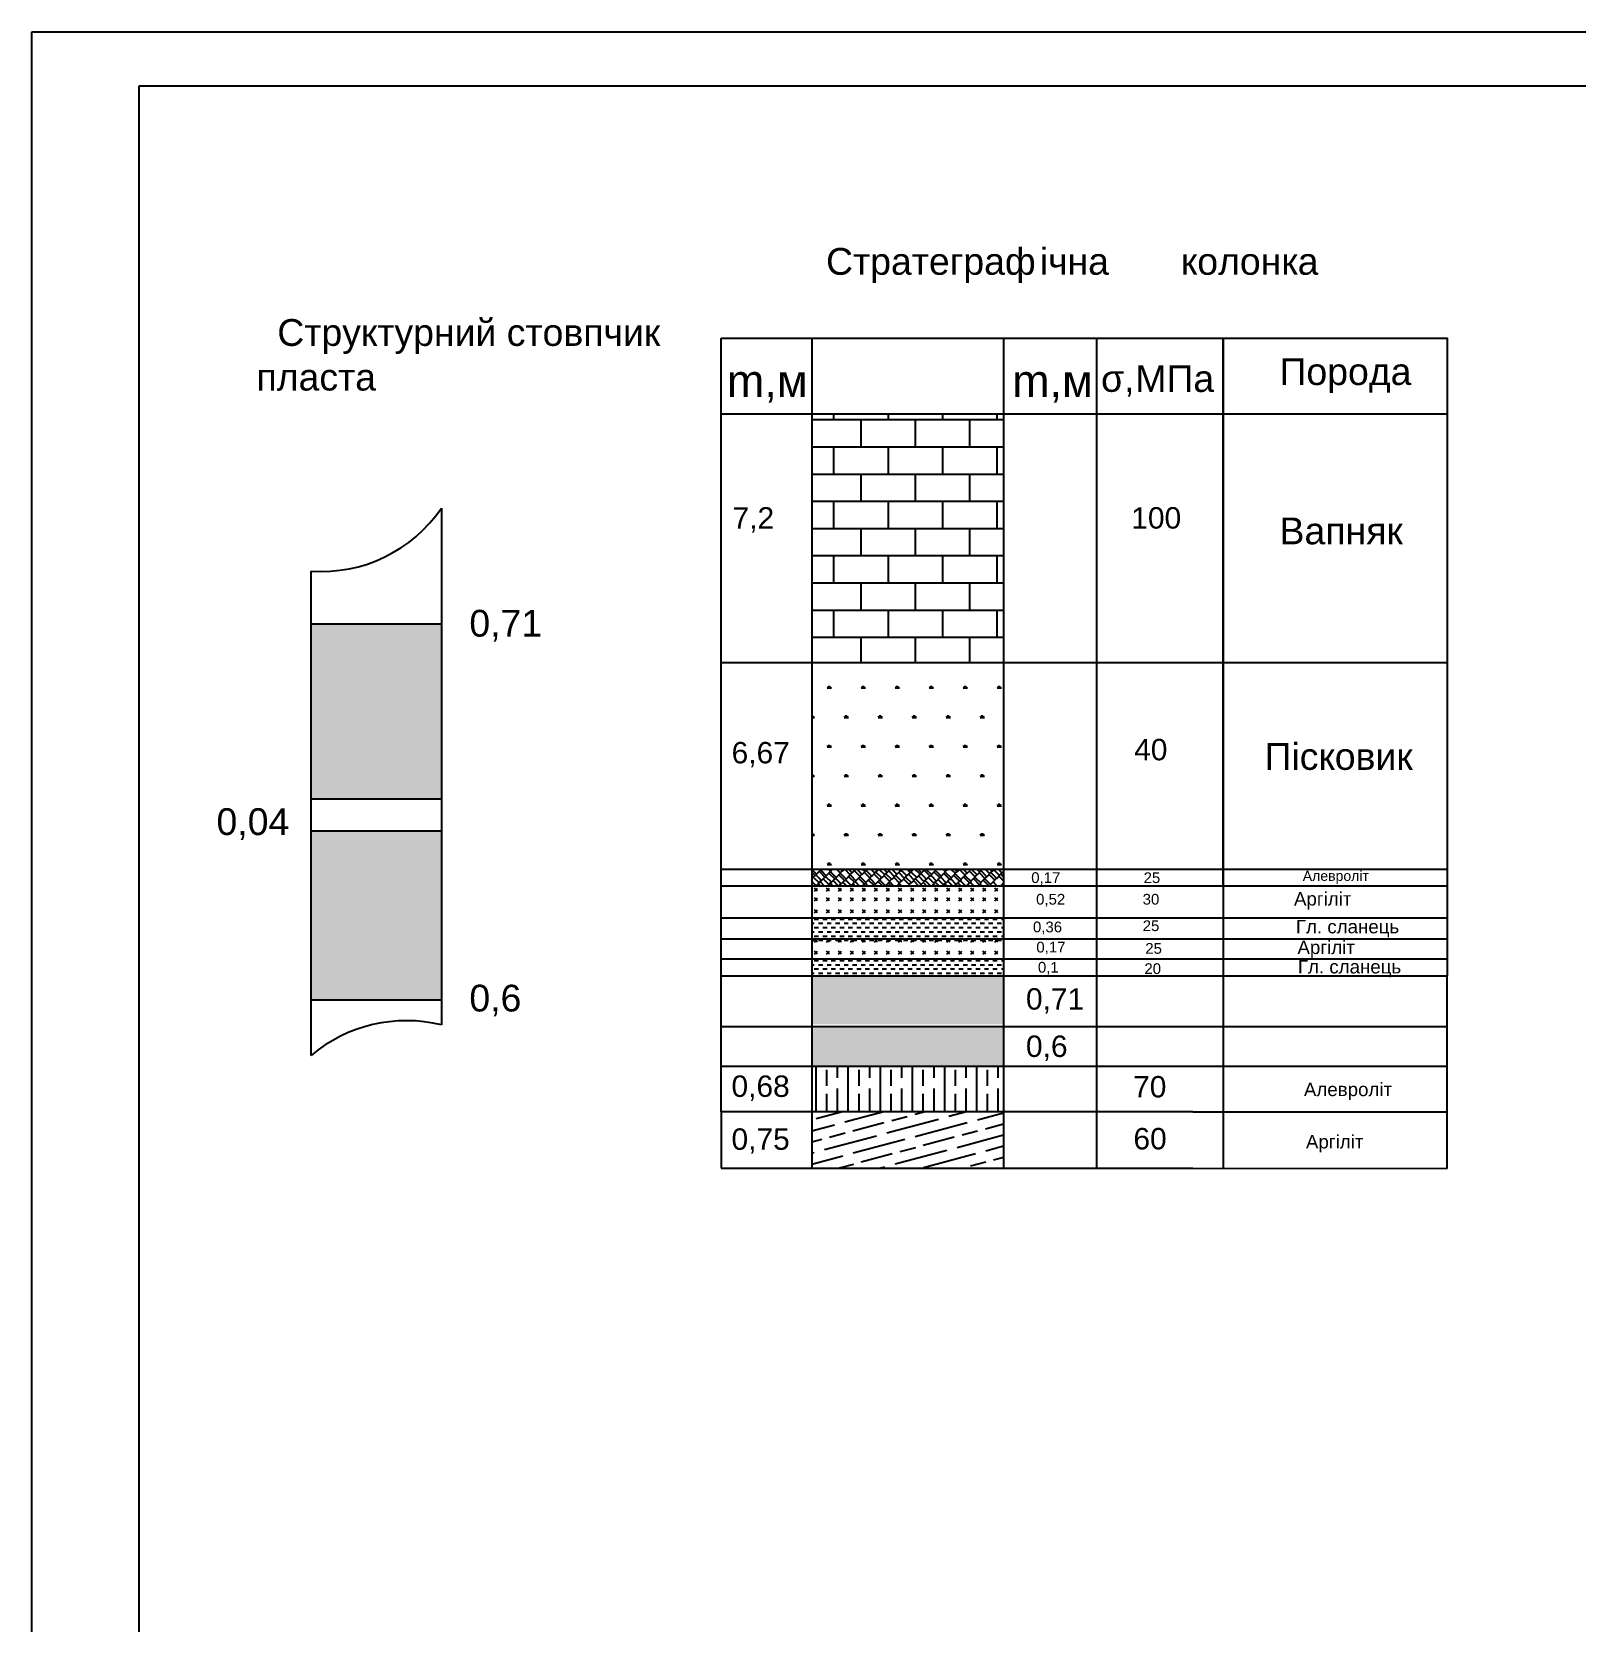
# Model space of a CAD drawing. Header units: millimetres. Extents: x 0 to 841, y 0 to 594.
# Drawn here: x 0 to 288.4, y 297 to 594 of the extents above; entities that cross this region are included whole.
import ezdxf

# ---------------------------------------------------------------- set-up
doc = ezdxf.new("R2010")
doc.units = ezdxf.units.MM
doc.layers.add('Заповнення породою простору', color=210, linetype='Continuous', lineweight=30)
doc.layers.add('Структурний стовпчик', color=10, linetype='Continuous', lineweight=30)
doc.layers.add('СЛОЙ3', color=7, linetype='Continuous')
doc.styles.get("Standard").update_dxf_attribs({"font": 'arial.ttf'})

msp = doc.modelspace()

# ---------------------------------------------------------------- hatches: boundary and pattern name
h = msp.add_hatch(color=256)
h.dxf.hatch_style = 1
h.paths.add_polyline_path([(52.177, 450.76), (76.492, 450.76), (76.492, 483.41), (52.177, 483.41)])
h.paths.add_polyline_path([(76.492, 444.806), (52.177, 444.806), (52.177, 413.227), (76.492, 413.227)])
h = msp.add_hatch(color=256)
h.dxf.hatch_style = 1
h.paths.add_polyline_path([(181.481, 417.615), (145.653, 417.615), (145.653, 408.677), (181.481, 408.677)])
h.paths.add_polyline_path([(181.481, 407.949), (145.653, 407.949), (145.653, 400.806), (181.481, 400.806)])

# ---------------------------------------------------------------- linework, layer by layer
for p, q in [((0, 0), (0, 594)), ((0, 594), (841, 594)), ((128.731, 536.759), (222.48, 536.759)), ((128.731, 434.543), (128.731, 536.759)), ((145.653, 536.759), (145.653, 434.543)), ((181.481, 536.759), (181.481, 434.543)), ((198.805, 536.759), (198.805, 434.543)), ((222.48, 536.759), (222.48, 434.543)), ((128.731, 522.665), (216.824, 522.665)), ((145.653, 521.58), (181.481, 521.58)), ((149.794, 521.58), (149.794, 522.665)), ((154.874, 516.5), (154.874, 521.58)), ((159.954, 521.58), (159.954, 522.665)), ((165.034, 516.5), (165.034, 521.58)), ((170.114, 521.58), (170.114, 522.665)), ((175.194, 516.5), (175.194, 521.58)), ((180.274, 521.58), (180.274, 522.665)), ((216.824, 522.665), (264.277, 522.665)), ((145.653, 516.5), (181.481, 516.5)), ((149.794, 511.42), (149.794, 516.5)), ((159.954, 511.42), (159.954, 516.5)), ((170.114, 511.42), (170.114, 516.5)), ((180.274, 511.42), (180.274, 516.5)), ((145.653, 511.42), (181.481, 511.42)), ((154.874, 506.34), (154.874, 511.42)), ((165.034, 506.34), (165.034, 511.42)), ((175.194, 506.34), (175.194, 511.42)), ((145.653, 506.34), (181.481, 506.34)), ((149.794, 501.26), (149.794, 506.34)), ((159.954, 501.26), (159.954, 506.34)), ((170.114, 501.26), (170.114, 506.34)), ((180.274, 501.26), (180.274, 506.34)), ((145.653, 501.26), (181.481, 501.26)), ((154.874, 496.18), (154.874, 501.26)), ((165.034, 496.18), (165.034, 501.26)), ((175.194, 496.18), (175.194, 501.26)), ((145.653, 496.18), (181.481, 496.18)), ((149.794, 491.1), (149.794, 496.18)), ((159.954, 491.1), (159.954, 496.18)), ((170.114, 491.1), (170.114, 496.18)), ((180.274, 491.1), (180.274, 496.18)), ((145.653, 491.1), (181.481, 491.1)), ((154.874, 486.02), (154.874, 491.1)), ((165.034, 486.02), (165.034, 491.1)), ((175.194, 486.02), (175.194, 491.1)), ((145.653, 486.02), (181.481, 486.02)), ((149.794, 480.94), (149.794, 486.02)), ((159.954, 480.94), (159.954, 486.02)), ((170.114, 480.94), (170.114, 486.02)), ((180.274, 480.94), (180.274, 486.02)), ((52.177, 483.41), (76.492, 483.41)), ((145.653, 480.94), (181.481, 480.94)), ((154.874, 476.192), (154.874, 480.94)), ((165.034, 476.192), (165.034, 480.94)), ((175.194, 476.192), (175.194, 480.94)), ((128.731, 476.192), (216.824, 476.192)), ((216.824, 476.192), (264.277, 476.192)), ((148.524, 471.471), (149.318, 471.471)), ((148.722, 471.471), (148.595, 471.691)), ((148.821, 471.471), (148.821, 471.789)), ((148.921, 471.471), (148.921, 471.868)), ((149.02, 471.471), (149.02, 471.789)), ((149.119, 471.471), (149.246, 471.691)), ((154.874, 471.471), (155.668, 471.471)), ((155.072, 471.471), (154.945, 471.691)), ((155.171, 471.471), (155.171, 471.789)), ((155.271, 471.471), (155.271, 471.868)), ((155.37, 471.471), (155.37, 471.789)), ((155.469, 471.471), (155.596, 471.691)), ((161.224, 471.471), (162.018, 471.471)), ((161.422, 471.471), (161.295, 471.691)), ((161.521, 471.471), (161.521, 471.789)), ((161.621, 471.471), (161.621, 471.868)), ((161.72, 471.471), (161.72, 471.789)), ((161.819, 471.471), (161.946, 471.691)), ((167.574, 471.471), (168.368, 471.471)), ((167.772, 471.471), (167.645, 471.691)), ((167.871, 471.471), (167.871, 471.789)), ((167.971, 471.471), (167.971, 471.868)), ((168.07, 471.471), (168.07, 471.789)), ((168.169, 471.471), (168.296, 471.691)), ((173.924, 471.471), (174.718, 471.471)), ((174.122, 471.471), (173.995, 471.691)), ((174.221, 471.471), (174.221, 471.789)), ((174.321, 471.471), (174.321, 471.868)), ((174.42, 471.471), (174.42, 471.789)), ((174.519, 471.471), (174.646, 471.691)), ((180.274, 471.471), (181.068, 471.471)), ((180.472, 471.471), (180.345, 471.691)), ((180.571, 471.471), (180.571, 471.789)), ((180.671, 471.471), (180.671, 471.868)), ((180.77, 471.471), (180.77, 471.789)), ((180.869, 471.471), (180.996, 471.691)), ((145.746, 465.972), (145.746, 466.369)), ((152.096, 465.972), (152.096, 466.369)), ((158.446, 465.972), (158.446, 466.369)), ((164.796, 465.972), (164.796, 466.369)), ((171.146, 465.972), (171.146, 466.369)), ((177.496, 465.972), (177.496, 466.369)), ((145.653, 465.972), (146.143, 465.972)), ((145.845, 465.972), (145.845, 466.29)), ((145.944, 465.972), (146.071, 466.192)), ((151.699, 465.972), (152.493, 465.972)), ((151.897, 465.972), (151.77, 466.192)), ((151.996, 465.972), (151.996, 466.29)), ((152.195, 465.972), (152.195, 466.29)), ((152.294, 465.972), (152.421, 466.192)), ((158.049, 465.972), (158.843, 465.972)), ((158.247, 465.972), (158.12, 466.192)), ((158.346, 465.972), (158.346, 466.29)), ((158.545, 465.972), (158.545, 466.29)), ((158.644, 465.972), (158.771, 466.192)), ((164.399, 465.972), (165.193, 465.972)), ((164.597, 465.972), (164.47, 466.192)), ((164.696, 465.972), (164.696, 466.29)), ((164.895, 465.972), (164.895, 466.29)), ((164.994, 465.972), (165.121, 466.192)), ((170.749, 465.972), (171.543, 465.972)), ((170.947, 465.972), (170.82, 466.192)), ((171.046, 465.972), (171.046, 466.29)), ((171.245, 465.972), (171.245, 466.29)), ((171.344, 465.972), (171.471, 466.192)), ((177.099, 465.972), (177.893, 465.972)), ((177.297, 465.972), (177.17, 466.192)), ((177.396, 465.972), (177.396, 466.29)), ((177.595, 465.972), (177.595, 466.29)), ((177.694, 465.972), (177.821, 466.192)), ((148.524, 460.473), (149.318, 460.473)), ((148.722, 460.473), (148.595, 460.693)), ((148.821, 460.473), (148.821, 460.79)), ((148.921, 460.473), (148.921, 460.87)), ((149.02, 460.473), (149.02, 460.79)), ((149.119, 460.473), (149.246, 460.693)), ((154.874, 460.473), (155.668, 460.473)), ((155.072, 460.473), (154.945, 460.693)), ((155.171, 460.473), (155.171, 460.79)), ((155.271, 460.473), (155.271, 460.87)), ((155.37, 460.473), (155.37, 460.79)), ((155.469, 460.473), (155.596, 460.693)), ((161.224, 460.473), (162.018, 460.473)), ((161.422, 460.473), (161.295, 460.693)), ((161.521, 460.473), (161.521, 460.79)), ((161.621, 460.473), (161.621, 460.87)), ((161.72, 460.473), (161.72, 460.79)), ((161.819, 460.473), (161.946, 460.693)), ((167.574, 460.473), (168.368, 460.473)), ((167.772, 460.473), (167.645, 460.693)), ((167.871, 460.473), (167.871, 460.79)), ((167.971, 460.473), (167.971, 460.87)), ((168.07, 460.473), (168.07, 460.79)), ((168.169, 460.473), (168.296, 460.693)), ((173.924, 460.473), (174.718, 460.473)), ((174.122, 460.473), (173.995, 460.693)), ((174.221, 460.473), (174.221, 460.79)), ((174.321, 460.473), (174.321, 460.87)), ((174.42, 460.473), (174.42, 460.79)), ((174.519, 460.473), (174.646, 460.693)), ((180.274, 460.473), (181.068, 460.473)), ((180.472, 460.473), (180.345, 460.693)), ((180.571, 460.473), (180.571, 460.79)), ((180.671, 460.473), (180.671, 460.87)), ((180.77, 460.473), (180.77, 460.79)), ((180.869, 460.473), (180.996, 460.693)), ((145.653, 454.974), (146.143, 454.974)), ((145.746, 454.974), (145.746, 455.371)), ((145.845, 454.974), (145.845, 455.291)), ((145.944, 454.974), (146.071, 455.194)), ((151.699, 454.974), (152.493, 454.974)), ((151.897, 454.974), (151.77, 455.194)), ((151.996, 454.974), (151.996, 455.291)), ((152.096, 454.974), (152.096, 455.371)), ((152.195, 454.974), (152.195, 455.291)), ((152.294, 454.974), (152.421, 455.194)), ((158.049, 454.974), (158.843, 454.974)), ((158.247, 454.974), (158.12, 455.194)), ((158.346, 454.974), (158.346, 455.291)), ((158.446, 454.974), (158.446, 455.371)), ((158.545, 454.974), (158.545, 455.291)), ((158.644, 454.974), (158.771, 455.194)), ((164.399, 454.974), (165.193, 454.974)), ((164.597, 454.974), (164.47, 455.194)), ((164.696, 454.974), (164.696, 455.291)), ((164.796, 454.974), (164.796, 455.371)), ((164.895, 454.974), (164.895, 455.291)), ((164.994, 454.974), (165.121, 455.194)), ((170.749, 454.974), (171.543, 454.974)), ((170.947, 454.974), (170.82, 455.194)), ((171.046, 454.974), (171.046, 455.291)), ((171.146, 454.974), (171.146, 455.371)), ((171.245, 454.974), (171.245, 455.291)), ((171.344, 454.974), (171.471, 455.194)), ((177.099, 454.974), (177.893, 454.974)), ((177.297, 454.974), (177.17, 455.194)), ((177.396, 454.974), (177.396, 455.291)), ((177.496, 454.974), (177.496, 455.371)), ((177.595, 454.974), (177.595, 455.291)), ((177.694, 454.974), (177.821, 455.194)), ((52.177, 450.76), (76.492, 450.76)), ((148.524, 449.474), (149.318, 449.474)), ((148.722, 449.474), (148.595, 449.694)), ((148.821, 449.474), (148.821, 449.792)), ((148.921, 449.474), (148.921, 449.871)), ((149.02, 449.474), (149.02, 449.792)), ((149.119, 449.474), (149.246, 449.694)), ((154.874, 449.474), (155.668, 449.474)), ((155.072, 449.474), (154.945, 449.694)), ((155.171, 449.474), (155.171, 449.792)), ((155.271, 449.474), (155.271, 449.871)), ((155.37, 449.474), (155.37, 449.792)), ((155.469, 449.474), (155.596, 449.694)), ((161.224, 449.474), (162.018, 449.474)), ((161.422, 449.474), (161.295, 449.694)), ((161.521, 449.474), (161.521, 449.792)), ((161.621, 449.474), (161.621, 449.871)), ((161.72, 449.474), (161.72, 449.792)), ((161.819, 449.474), (161.946, 449.694)), ((167.574, 449.474), (168.368, 449.474)), ((167.772, 449.474), (167.645, 449.694)), ((167.871, 449.474), (167.871, 449.792)), ((167.971, 449.474), (167.971, 449.871)), ((168.07, 449.474), (168.07, 449.792)), ((168.169, 449.474), (168.296, 449.694)), ((173.924, 449.474), (174.718, 449.474)), ((174.122, 449.474), (173.995, 449.694)), ((174.221, 449.474), (174.221, 449.792)), ((174.321, 449.474), (174.321, 449.871)), ((174.42, 449.474), (174.42, 449.792)), ((174.519, 449.474), (174.646, 449.694)), ((180.274, 449.474), (181.068, 449.474)), ((180.472, 449.474), (180.345, 449.694)), ((180.571, 449.474), (180.571, 449.792)), ((180.671, 449.474), (180.671, 449.871)), ((180.77, 449.474), (180.77, 449.792)), ((180.869, 449.474), (180.996, 449.694)), ((52.177, 444.806), (76.492, 444.806)), ((145.653, 443.975), (146.143, 443.975)), ((145.746, 443.975), (145.746, 444.372)), ((145.845, 443.975), (145.845, 444.293)), ((145.944, 443.975), (146.071, 444.195)), ((151.699, 443.975), (152.493, 443.975)), ((151.897, 443.975), (151.77, 444.195)), ((151.996, 443.975), (151.996, 444.293)), ((152.096, 443.975), (152.096, 444.372)), ((152.195, 443.975), (152.195, 444.293)), ((152.294, 443.975), (152.421, 444.195)), ((158.049, 443.975), (158.843, 443.975)), ((158.247, 443.975), (158.12, 444.195)), ((158.346, 443.975), (158.346, 444.293)), ((158.446, 443.975), (158.446, 444.372)), ((158.545, 443.975), (158.545, 444.293)), ((158.644, 443.975), (158.771, 444.195)), ((164.399, 443.975), (165.193, 443.975)), ((164.597, 443.975), (164.47, 444.195)), ((164.696, 443.975), (164.696, 444.293)), ((164.796, 443.975), (164.796, 444.372)), ((164.895, 443.975), (164.895, 444.293)), ((164.994, 443.975), (165.121, 444.195)), ((170.749, 443.975), (171.543, 443.975)), ((170.947, 443.975), (170.82, 444.195)), ((171.046, 443.975), (171.046, 444.293)), ((171.146, 443.975), (171.146, 444.372)), ((171.245, 443.975), (171.245, 444.293)), ((171.344, 443.975), (171.471, 444.195)), ((177.099, 443.975), (177.893, 443.975)), ((177.297, 443.975), (177.17, 444.195)), ((177.396, 443.975), (177.396, 444.293)), ((177.496, 443.975), (177.496, 444.372)), ((177.595, 443.975), (177.595, 444.293)), ((177.694, 443.975), (177.821, 444.195)), ((128.731, 437.63), (216.824, 437.63)), ((146.584, 436.649), (145.653, 437.581)), ((146.315, 436.38), (145.653, 437.042)), ((146.315, 436.38), (146.584, 436.649)), ((146.517, 436.717), (147.325, 437.525)), ((148.156, 436.065), (147.123, 437.098)), ((147.325, 437.525), (147.22, 437.63)), ((147.28, 437.57), (147.341, 437.63)), ((148.425, 436.335), (147.393, 437.368)), ((148.358, 436.402), (149.166, 437.21)), ((148.524, 438.476), (149.318, 438.476)), ((148.722, 438.476), (148.595, 438.696)), ((149.166, 437.21), (148.747, 437.63)), ((148.821, 438.476), (148.821, 438.793)), ((148.921, 438.476), (148.921, 438.873)), ((149.997, 435.751), (148.964, 436.784)), ((149.02, 438.476), (149.02, 438.793)), ((149.119, 438.476), (149.246, 438.696)), ((149.121, 437.255), (149.481, 437.615)), ((150.266, 436.021), (149.234, 437.053)), ((149.526, 437.57), (149.465, 437.63)), ((149.526, 437.57), (149.586, 437.63)), ((150.199, 436.088), (151.007, 436.896)), ((151.007, 436.896), (150.273, 437.63)), ((150.962, 436.941), (151.322, 437.3)), ((151.366, 437.255), (150.992, 437.63)), ((152.107, 435.706), (151.075, 436.739)), ((151.366, 437.255), (151.741, 437.63)), ((152.848, 436.582), (151.86, 437.57)), ((153.207, 436.941), (152.518, 437.63)), ((152.803, 436.627), (153.163, 436.986)), ((153.207, 436.941), (153.746, 437.48)), ((153.746, 437.48), (153.596, 437.63)), ((153.701, 437.525), (153.807, 437.63)), ((154.689, 436.268), (153.701, 437.255)), ((155.048, 436.627), (154.045, 437.63)), ((154.644, 436.312), (155.003, 436.672)), ((154.874, 438.476), (155.668, 438.476)), ((155.072, 438.476), (154.945, 438.696)), ((155.048, 436.627), (155.587, 437.166)), ((155.587, 437.166), (155.123, 437.63)), ((155.171, 438.476), (155.171, 438.793)), ((155.271, 438.476), (155.271, 438.873)), ((155.37, 438.476), (155.37, 438.793)), ((155.469, 438.476), (155.596, 438.696)), ((155.542, 437.21), (155.962, 437.63)), ((156.53, 435.953), (155.542, 436.941)), ((156.889, 436.312), (155.857, 437.345)), ((156.036, 437.615), (156.021, 437.63)), ((156.036, 437.615), (156.052, 437.63)), ((157.428, 436.851), (156.649, 437.63)), ((156.889, 436.312), (157.428, 436.851)), ((157.383, 436.896), (157.832, 437.345)), ((158.371, 435.639), (157.383, 436.627)), ((157.877, 437.3), (157.547, 437.63)), ((158.73, 435.998), (157.698, 437.031)), ((157.877, 437.3), (158.207, 437.63)), ((159.269, 436.537), (158.259, 437.547)), ((159.718, 436.986), (159.074, 437.63)), ((159.224, 436.582), (159.673, 437.031)), ((160.571, 435.684), (159.538, 436.717)), ((159.718, 436.986), (160.347, 437.615)), ((161.11, 436.223), (160.1, 437.233)), ((160.414, 437.547), (160.331, 437.63)), ((160.414, 437.547), (160.497, 437.63)), ((161.559, 436.672), (160.616, 437.615)), ((161.065, 436.268), (161.514, 436.717)), ((161.224, 438.476), (162.018, 438.476)), ((161.422, 438.476), (161.295, 438.696)), ((161.521, 438.476), (161.521, 438.793)), ((161.559, 436.672), (162.188, 437.3)), ((161.621, 438.476), (161.621, 438.873)), ((161.72, 438.476), (161.72, 438.793)), ((161.819, 438.476), (161.946, 438.696)), ((162.255, 437.233), (161.858, 437.63)), ((162.951, 435.908), (161.941, 436.919)), ((162.255, 437.233), (162.524, 437.502)), ((162.524, 437.502), (162.397, 437.63)), ((162.457, 437.57), (162.517, 437.63)), ((163.4, 436.357), (162.457, 437.3)), ((164.096, 436.919), (163.385, 437.63)), ((163.4, 436.357), (164.029, 436.986)), ((164.792, 435.594), (163.782, 436.604)), ((164.365, 437.188), (163.923, 437.63)), ((164.096, 436.919), (164.365, 437.188)), ((164.298, 437.255), (164.673, 437.63)), ((165.241, 436.043), (164.298, 436.986)), ((165.937, 436.604), (164.911, 437.63)), ((165.241, 436.043), (165.87, 436.672)), ((166.206, 436.874), (165.45, 437.63)), ((165.937, 436.604), (166.206, 436.874)), ((166.139, 436.941), (166.828, 437.63)), ((167.082, 435.729), (166.139, 436.672)), ((167.778, 436.29), (166.745, 437.323)), ((168.047, 436.559), (167.015, 437.592)), ((167.574, 438.476), (168.368, 438.476)), ((167.772, 438.476), (167.645, 438.696)), ((167.871, 438.476), (167.871, 438.793)), ((167.971, 438.476), (167.971, 438.873)), ((167.98, 436.627), (168.788, 437.435)), ((168.07, 438.476), (168.07, 438.793)), ((168.169, 438.476), (168.296, 438.696)), ((169.619, 435.976), (168.586, 437.008)), ((168.788, 437.435), (168.593, 437.63)), ((168.743, 437.48), (168.893, 437.63)), ((169.888, 436.245), (168.856, 437.278)), ((169.821, 436.312), (170.629, 437.121)), ((170.629, 437.121), (170.12, 437.63)), ((171.46, 435.661), (170.427, 436.694)), ((170.584, 437.166), (170.943, 437.525)), ((171.729, 435.931), (170.696, 436.963)), ((170.988, 437.48), (170.838, 437.63)), ((170.988, 437.48), (171.138, 437.63)), ((172.47, 436.806), (171.646, 437.63)), ((171.662, 435.998), (172.47, 436.806)), ((172.829, 437.166), (172.365, 437.63)), ((172.425, 436.851), (172.784, 437.21)), ((173.57, 435.616), (172.537, 436.649)), ((172.829, 437.166), (173.294, 437.63)), ((174.311, 436.492), (173.323, 437.48)), ((174.67, 436.851), (173.891, 437.63)), ((173.924, 438.476), (174.718, 438.476)), ((174.122, 438.476), (173.995, 438.696)), ((174.221, 438.476), (174.221, 438.793)), ((174.266, 436.537), (174.625, 436.896)), ((174.321, 438.476), (174.321, 438.873)), ((174.42, 438.476), (174.42, 438.793)), ((174.519, 438.476), (174.646, 438.696)), ((174.67, 436.851), (175.209, 437.39)), ((175.209, 437.39), (174.969, 437.63)), ((175.164, 437.435), (175.359, 437.63)), ((176.152, 436.178), (175.164, 437.166)), ((176.511, 436.537), (175.478, 437.57)), ((177.05, 437.076), (176.496, 437.63)), ((176.511, 436.537), (177.05, 437.076)), ((177.005, 437.121), (177.454, 437.57)), ((177.993, 435.863), (177.005, 436.851)), ((178.352, 436.223), (177.319, 437.255)), ((177.499, 437.525), (177.394, 437.63)), ((177.499, 437.525), (177.604, 437.63)), ((178.891, 436.761), (178.022, 437.63)), ((178.352, 436.223), (178.891, 436.761)), ((178.846, 436.806), (179.295, 437.255)), ((179.34, 437.21), (178.92, 437.63)), ((180.193, 435.908), (179.16, 436.941)), ((179.34, 437.21), (179.76, 437.63)), ((180.732, 436.447), (179.722, 437.457)), ((180.274, 438.476), (181.068, 438.476)), ((180.472, 438.476), (180.345, 438.696)), ((181.181, 436.896), (180.447, 437.63)), ((180.571, 438.476), (180.571, 438.793)), ((180.671, 438.476), (180.671, 438.873)), ((180.687, 436.492), (181.136, 436.941)), ((180.77, 438.476), (180.77, 438.793)), ((180.869, 438.476), (180.996, 438.696)), ((181.481, 436.147), (181.001, 436.627)), ((181.181, 436.896), (181.481, 437.197)), ((216.824, 437.63), (264.277, 437.63)), ((128.731, 434.543), (216.824, 434.543)), ((128.731, 424.644), (128.731, 434.543)), ((145.653, 435.852), (146.248, 436.447)), ((146.472, 434.516), (145.653, 435.336)), ((145.727, 434.543), (145.653, 434.617)), ((145.653, 434.543), (145.653, 424.644)), ((147.011, 435.055), (146.001, 436.065)), ((146.158, 433.519), (146.719, 434.08)), ((146.719, 433.519), (146.158, 434.08)), ((146.409, 434.543), (146.427, 434.561)), ((146.472, 434.516), (147.011, 435.055)), ((147.46, 435.504), (146.517, 436.447)), ((146.966, 435.1), (147.415, 435.549)), ((147.254, 434.543), (146.966, 434.831)), ((147.972, 434.543), (147.28, 435.235)), ((147.46, 435.504), (148.089, 436.133)), ((148.852, 434.741), (147.842, 435.751)), ((148.156, 436.065), (148.425, 436.335)), ((149.301, 435.19), (148.358, 436.133)), ((148.403, 433.519), (148.964, 434.08)), ((148.964, 433.519), (148.403, 434.08)), ((148.654, 434.543), (148.852, 434.741)), ((148.807, 434.786), (149.256, 435.235)), ((149.499, 434.543), (149.121, 434.92)), ((149.301, 435.19), (149.93, 435.818)), ((150.576, 434.543), (149.683, 435.437)), ((149.997, 435.751), (150.266, 436.021)), ((151.142, 434.876), (150.199, 435.818)), ((150.648, 434.471), (151.097, 434.92)), ((150.648, 433.519), (151.209, 434.08)), ((151.209, 433.519), (150.648, 434.08)), ((151.838, 435.437), (150.805, 436.47)), ((151.025, 434.543), (150.962, 434.606)), ((151.142, 434.876), (151.771, 435.504)), ((152.103, 434.543), (151.524, 435.123)), ((151.838, 435.437), (152.107, 435.706)), ((152.04, 435.774), (152.848, 436.582)), ((152.983, 434.561), (152.04, 435.504)), ((153.679, 435.123), (152.646, 436.155)), ((152.875, 434.543), (152.938, 434.606)), ((152.893, 433.519), (153.454, 434.08)), ((153.454, 433.519), (152.893, 434.08)), ((153.948, 435.392), (152.916, 436.425)), ((152.983, 434.561), (153.612, 435.19)), ((153.63, 434.543), (153.365, 434.808)), ((153.679, 435.123), (153.948, 435.392)), ((153.881, 435.459), (154.689, 436.268)), ((154.528, 434.543), (153.881, 435.19)), ((155.52, 434.808), (154.487, 435.841)), ((155.789, 435.078), (154.757, 436.11)), ((155.12, 434.543), (155.452, 434.876)), ((155.138, 433.519), (155.699, 434.08)), ((155.699, 433.519), (155.138, 434.08)), ((155.52, 434.808), (155.789, 435.078)), ((155.722, 435.145), (156.53, 435.953)), ((156.054, 434.543), (155.722, 434.876)), ((157.361, 434.494), (156.328, 435.527)), ((156.485, 435.998), (156.844, 436.357)), ((157.63, 434.763), (156.597, 435.796)), ((157.275, 434.543), (157.293, 434.561)), ((157.361, 434.494), (157.63, 434.763)), ((157.383, 433.519), (157.945, 434.08)), ((157.945, 433.519), (157.383, 434.08)), ((157.563, 434.831), (158.371, 435.639)), ((157.581, 434.543), (157.563, 434.561)), ((158.838, 434.543), (158.169, 435.212)), ((158.326, 435.684), (158.685, 436.043)), ((159.471, 434.449), (158.438, 435.482)), ((158.73, 435.998), (159.269, 436.537)), ((160.212, 435.325), (159.224, 436.312)), ((159.404, 434.516), (160.212, 435.325)), ((159.628, 433.519), (160.19, 434.08)), ((160.19, 433.519), (159.628, 434.08)), ((160.365, 434.543), (160.01, 434.898)), ((160.167, 435.369), (160.526, 435.729)), ((160.904, 434.543), (160.279, 435.167)), ((160.571, 435.684), (161.11, 436.223)), ((162.053, 435.01), (161.065, 435.998)), ((162.412, 435.369), (161.379, 436.402)), ((161.586, 434.543), (162.053, 435.01)), ((161.891, 434.543), (161.851, 434.584)), ((161.873, 433.519), (162.435, 434.08)), ((162.435, 433.519), (161.873, 434.08)), ((162.008, 435.055), (162.367, 435.414)), ((162.43, 434.543), (162.12, 434.853)), ((162.412, 435.369), (162.951, 435.908)), ((162.906, 435.953), (163.355, 436.402)), ((163.894, 434.696), (162.906, 435.684)), ((164.253, 435.055), (163.22, 436.088)), ((163.741, 434.543), (163.894, 434.696)), ((163.849, 434.741), (164.208, 435.1)), ((164.118, 433.519), (164.68, 434.08)), ((164.68, 433.519), (164.118, 434.08)), ((164.253, 435.055), (164.792, 435.594)), ((164.747, 435.639), (165.196, 436.088)), ((165.573, 434.543), (164.747, 435.369)), ((166.094, 434.741), (165.061, 435.774)), ((166.633, 435.28), (165.623, 436.29)), ((165.807, 434.543), (166.049, 434.786)), ((166.094, 434.741), (166.633, 435.28)), ((166.363, 433.519), (166.925, 434.08)), ((166.925, 433.519), (166.363, 434.08)), ((166.588, 435.325), (167.037, 435.774)), ((167.1, 434.543), (166.588, 435.055)), ((167.818, 434.543), (166.902, 435.459)), ((167.082, 435.729), (167.711, 436.357)), ((168.474, 434.965), (167.464, 435.976)), ((167.778, 436.29), (168.047, 436.559)), ((168.923, 435.414), (167.98, 436.357)), ((168.052, 434.543), (168.474, 434.965)), ((168.429, 435.01), (168.878, 435.459)), ((168.627, 434.543), (168.429, 434.741)), ((168.609, 433.519), (169.17, 434.08)), ((169.17, 433.519), (168.609, 434.08)), ((169.345, 434.543), (168.743, 435.145)), ((168.923, 435.414), (169.551, 436.043)), ((170.315, 434.651), (169.305, 435.661)), ((169.619, 435.976), (169.888, 436.245)), ((170.764, 435.1), (169.821, 436.043)), ((170.207, 434.543), (170.315, 434.651)), ((170.27, 434.696), (170.719, 435.145)), ((170.872, 434.543), (170.584, 434.831)), ((170.764, 435.1), (171.392, 435.729)), ((170.854, 433.519), (171.415, 434.08)), ((171.415, 433.519), (170.854, 434.08)), ((171.949, 434.543), (171.145, 435.347)), ((171.46, 435.661), (171.729, 435.931)), ((172.605, 434.786), (171.662, 435.729)), ((173.301, 435.347), (172.268, 436.38)), ((172.272, 434.543), (172.56, 434.831)), ((172.605, 434.786), (173.233, 435.414)), ((173.476, 434.543), (172.986, 435.033)), ((173.099, 433.519), (173.66, 434.08)), ((173.66, 433.519), (173.099, 434.08)), ((173.301, 435.347), (173.57, 435.616)), ((173.503, 435.684), (174.311, 436.492)), ((174.374, 434.543), (173.503, 435.414)), ((175.142, 435.033), (174.109, 436.065)), ((175.411, 435.302), (174.378, 436.335)), ((174.517, 434.543), (175.074, 435.1)), ((175.003, 434.543), (174.827, 434.718)), ((175.142, 435.033), (175.411, 435.302)), ((175.344, 435.369), (176.152, 436.178)), ((175.901, 434.543), (175.344, 435.1)), ((175.344, 433.519), (175.905, 434.08)), ((175.905, 433.519), (175.344, 434.08)), ((176.983, 434.718), (175.95, 435.751)), ((176.107, 436.223), (176.466, 436.582)), ((177.252, 434.988), (176.219, 436.021)), ((176.673, 434.543), (176.915, 434.786)), ((176.983, 434.718), (177.252, 434.988)), ((177.185, 435.055), (177.993, 435.863)), ((177.427, 434.543), (177.185, 434.786)), ((177.589, 433.519), (178.15, 434.08)), ((178.15, 433.519), (177.589, 434.08)), ((178.685, 434.543), (177.791, 435.437)), ((177.948, 435.908), (178.307, 436.268)), ((179.093, 434.674), (178.06, 435.706)), ((179.834, 435.549), (178.846, 436.537)), ((178.963, 434.543), (179.093, 434.674)), ((179.026, 434.741), (179.834, 435.549)), ((180.211, 434.543), (179.632, 435.123)), ((179.789, 435.594), (180.148, 435.953)), ((179.834, 433.519), (180.395, 434.08)), ((180.395, 433.519), (179.834, 434.08)), ((180.193, 435.908), (180.732, 436.447)), ((181.481, 435.428), (180.687, 436.223)), ((180.983, 434.543), (181.481, 435.041)), ((181.481, 434.8), (181.473, 434.808)), ((181.481, 434.543), (181.481, 424.644)), ((198.805, 434.543), (198.805, 424.644)), ((216.824, 434.543), (264.277, 434.543)), ((222.48, 434.543), (222.48, 381.72)), ((146.158, 431.737), (146.719, 432.298)), ((146.719, 431.737), (146.158, 432.298)), ((148.403, 431.737), (148.964, 432.298)), ((148.964, 431.737), (148.403, 432.298)), ((150.648, 431.737), (151.209, 432.298)), ((151.209, 431.737), (150.648, 432.298)), ((152.893, 431.737), (153.454, 432.298)), ((153.454, 431.737), (152.893, 432.298)), ((155.138, 431.737), (155.699, 432.298)), ((155.699, 431.737), (155.138, 432.298)), ((157.383, 431.737), (157.945, 432.298)), ((157.945, 431.737), (157.383, 432.298)), ((159.628, 431.737), (160.19, 432.298)), ((160.19, 431.737), (159.628, 432.298)), ((161.873, 431.737), (162.435, 432.298)), ((162.435, 431.737), (161.873, 432.298)), ((164.118, 431.737), (164.68, 432.298)), ((164.68, 431.737), (164.118, 432.298)), ((166.363, 431.737), (166.925, 432.298)), ((166.925, 431.737), (166.363, 432.298)), ((168.609, 431.737), (169.17, 432.298)), ((169.17, 431.737), (168.609, 432.298)), ((170.854, 431.737), (171.415, 432.298)), ((171.415, 431.737), (170.854, 432.298)), ((173.099, 431.737), (173.66, 432.298)), ((173.66, 431.737), (173.099, 432.298)), ((175.344, 431.737), (175.905, 432.298)), ((175.905, 431.737), (175.344, 432.298)), ((177.589, 431.737), (178.15, 432.298)), ((178.15, 431.737), (177.589, 432.298)), ((179.834, 431.737), (180.395, 432.298)), ((180.395, 431.737), (179.834, 432.298)), ((128.731, 428.536), (216.824, 428.536)), ((146.123, 428.314), (146.917, 428.314)), ((146.158, 429.492), (146.719, 430.053)), ((146.719, 429.492), (146.158, 430.053)), ((147.711, 428.314), (148.504, 428.314)), ((148.403, 429.492), (148.964, 430.053)), ((148.964, 429.492), (148.403, 430.053)), ((149.298, 428.314), (150.092, 428.314)), ((150.648, 429.492), (151.209, 430.053)), ((151.209, 429.492), (150.648, 430.053)), ((150.886, 428.314), (151.679, 428.314)), ((152.473, 428.314), (153.267, 428.314)), ((152.893, 429.492), (153.454, 430.053)), ((153.454, 429.492), (152.893, 430.053)), ((154.061, 428.314), (154.854, 428.314)), ((155.138, 429.492), (155.699, 430.053)), ((155.699, 429.492), (155.138, 430.053)), ((155.648, 428.314), (156.442, 428.314)), ((157.236, 428.314), (158.029, 428.314)), ((157.383, 429.492), (157.945, 430.053)), ((157.945, 429.492), (157.383, 430.053)), ((158.823, 428.314), (159.617, 428.314)), ((159.628, 429.492), (160.19, 430.053)), ((160.19, 429.492), (159.628, 430.053)), ((160.411, 428.314), (161.204, 428.314)), ((161.873, 429.492), (162.435, 430.053)), ((162.435, 429.492), (161.873, 430.053)), ((161.998, 428.314), (162.792, 428.314)), ((163.586, 428.314), (164.379, 428.314)), ((164.118, 429.492), (164.68, 430.053)), ((164.68, 429.492), (164.118, 430.053)), ((165.173, 428.314), (165.967, 428.314)), ((166.363, 429.492), (166.925, 430.053)), ((166.925, 429.492), (166.363, 430.053)), ((166.761, 428.314), (167.554, 428.314)), ((168.348, 428.314), (169.142, 428.314)), ((168.609, 429.492), (169.17, 430.053)), ((169.17, 429.492), (168.609, 430.053)), ((169.936, 428.314), (170.729, 428.314)), ((170.854, 429.492), (171.415, 430.053)), ((171.415, 429.492), (170.854, 430.053)), ((171.523, 428.314), (172.317, 428.314)), ((173.099, 429.492), (173.66, 430.053)), ((173.66, 429.492), (173.099, 430.053)), ((173.111, 428.314), (173.904, 428.314)), ((174.698, 428.314), (175.492, 428.314)), ((175.344, 429.492), (175.905, 430.053)), ((175.905, 429.492), (175.344, 430.053)), ((176.286, 428.314), (177.079, 428.314)), ((177.589, 429.492), (178.15, 430.053)), ((178.15, 429.492), (177.589, 430.053)), ((177.873, 428.314), (178.667, 428.314)), ((179.461, 428.314), (180.254, 428.314)), ((179.834, 429.492), (180.395, 430.053)), ((180.395, 429.492), (179.834, 430.053)), ((181.048, 428.314), (181.481, 428.314)), ((216.824, 428.536), (264.277, 428.536)), ((145.653, 427.52), (146.123, 427.52)), ((145.653, 425.932), (146.123, 425.932)), ((146.123, 426.726), (146.917, 426.726)), ((146.123, 425.139), (146.917, 425.139)), ((146.917, 427.52), (147.711, 427.52)), ((146.917, 425.932), (147.711, 425.932)), ((147.711, 426.726), (148.504, 426.726)), ((147.711, 425.139), (148.504, 425.139)), ((148.504, 427.52), (149.298, 427.52)), ((148.504, 425.932), (149.298, 425.932)), ((149.298, 426.726), (150.092, 426.726)), ((149.298, 425.139), (150.092, 425.139)), ((150.092, 427.52), (150.886, 427.52)), ((150.092, 425.932), (150.886, 425.932)), ((150.886, 426.726), (151.679, 426.726)), ((150.886, 425.139), (151.679, 425.139)), ((151.679, 427.52), (152.473, 427.52)), ((151.679, 425.932), (152.473, 425.932)), ((152.473, 426.726), (153.267, 426.726)), ((152.473, 425.139), (153.267, 425.139)), ((153.267, 427.52), (154.061, 427.52)), ((153.267, 425.932), (154.061, 425.932)), ((154.061, 426.726), (154.854, 426.726)), ((154.061, 425.139), (154.854, 425.139)), ((154.854, 427.52), (155.648, 427.52)), ((154.854, 425.932), (155.648, 425.932)), ((155.648, 426.726), (156.442, 426.726)), ((155.648, 425.139), (156.442, 425.139)), ((156.442, 427.52), (157.236, 427.52)), ((156.442, 425.932), (157.236, 425.932)), ((157.236, 426.726), (158.029, 426.726)), ((157.236, 425.139), (158.029, 425.139)), ((158.029, 427.52), (158.823, 427.52)), ((158.029, 425.932), (158.823, 425.932)), ((158.823, 426.726), (159.617, 426.726)), ((158.823, 425.139), (159.617, 425.139)), ((159.617, 427.52), (160.411, 427.52)), ((159.617, 425.932), (160.411, 425.932)), ((160.411, 426.726), (161.204, 426.726)), ((160.411, 425.139), (161.204, 425.139)), ((161.204, 427.52), (161.998, 427.52)), ((161.204, 425.932), (161.998, 425.932)), ((161.998, 426.726), (162.792, 426.726)), ((161.998, 425.139), (162.792, 425.139)), ((162.792, 427.52), (163.586, 427.52)), ((162.792, 425.932), (163.586, 425.932)), ((163.586, 426.726), (164.379, 426.726)), ((163.586, 425.139), (164.379, 425.139)), ((164.379, 427.52), (165.173, 427.52)), ((164.379, 425.932), (165.173, 425.932)), ((165.173, 426.726), (165.967, 426.726)), ((165.173, 425.139), (165.967, 425.139)), ((165.967, 427.52), (166.761, 427.52)), ((165.967, 425.932), (166.761, 425.932)), ((166.761, 426.726), (167.554, 426.726)), ((166.761, 425.139), (167.554, 425.139)), ((167.554, 427.52), (168.348, 427.52)), ((167.554, 425.932), (168.348, 425.932)), ((168.348, 426.726), (169.142, 426.726)), ((168.348, 425.139), (169.142, 425.139)), ((169.142, 427.52), (169.936, 427.52)), ((169.142, 425.932), (169.936, 425.932)), ((169.936, 426.726), (170.729, 426.726)), ((169.936, 425.139), (170.729, 425.139)), ((170.729, 427.52), (171.523, 427.52)), ((170.729, 425.932), (171.523, 425.932)), ((171.523, 426.726), (172.317, 426.726)), ((171.523, 425.139), (172.317, 425.139)), ((172.317, 427.52), (173.111, 427.52)), ((172.317, 425.932), (173.111, 425.932)), ((173.111, 426.726), (173.904, 426.726)), ((173.111, 425.139), (173.904, 425.139)), ((173.904, 427.52), (174.698, 427.52)), ((173.904, 425.932), (174.698, 425.932)), ((174.698, 426.726), (175.492, 426.726)), ((174.698, 425.139), (175.492, 425.139)), ((175.492, 427.52), (176.286, 427.52)), ((175.492, 425.932), (176.286, 425.932)), ((176.286, 426.726), (177.079, 426.726)), ((176.286, 425.139), (177.079, 425.139)), ((177.079, 427.52), (177.873, 427.52)), ((177.079, 425.932), (177.873, 425.932)), ((177.873, 426.726), (178.667, 426.726)), ((177.873, 425.139), (178.667, 425.139)), ((178.667, 427.52), (179.461, 427.52)), ((178.667, 425.932), (179.461, 425.932)), ((179.461, 426.726), (180.254, 426.726)), ((179.461, 425.139), (180.254, 425.139)), ((180.254, 427.52), (181.048, 427.52)), ((180.254, 425.932), (181.048, 425.932)), ((181.048, 426.726), (181.481, 426.726)), ((181.048, 425.139), (181.481, 425.139)), ((128.731, 424.644), (216.824, 424.644)), ((128.731, 420.88), (128.731, 424.644)), ((145.653, 424.644), (145.653, 420.88)), ((145.653, 424.345), (146.123, 424.345)), ((146.158, 423.972), (146.719, 424.533)), ((146.719, 423.972), (146.158, 424.533)), ((146.158, 421.726), (146.719, 422.288)), ((146.719, 421.726), (146.158, 422.288)), ((146.917, 424.345), (147.711, 424.345)), ((148.403, 423.972), (148.964, 424.533)), ((148.964, 423.972), (148.403, 424.533)), ((148.403, 421.726), (148.964, 422.288)), ((148.964, 421.726), (148.403, 422.288)), ((148.504, 424.345), (149.298, 424.345)), ((150.092, 424.345), (150.886, 424.345)), ((150.648, 423.972), (151.209, 424.533)), ((151.209, 423.972), (150.648, 424.533)), ((150.648, 421.726), (151.209, 422.288)), ((151.209, 421.726), (150.648, 422.288)), ((151.679, 424.345), (152.473, 424.345)), ((152.893, 423.972), (153.454, 424.533)), ((153.454, 423.972), (152.893, 424.533)), ((152.893, 421.726), (153.454, 422.288)), ((153.454, 421.726), (152.893, 422.288)), ((153.267, 424.345), (154.061, 424.345)), ((154.854, 424.345), (155.648, 424.345)), ((155.138, 423.972), (155.699, 424.533)), ((155.699, 423.972), (155.138, 424.533)), ((155.138, 421.726), (155.699, 422.288)), ((155.699, 421.726), (155.138, 422.288)), ((156.442, 424.345), (157.236, 424.345)), ((157.383, 423.972), (157.945, 424.533)), ((157.945, 423.972), (157.383, 424.533)), ((157.383, 421.726), (157.945, 422.288)), ((157.945, 421.726), (157.383, 422.288)), ((158.029, 424.345), (158.823, 424.345)), ((159.617, 424.345), (160.411, 424.345)), ((159.628, 423.972), (160.19, 424.533)), ((160.19, 423.972), (159.628, 424.533)), ((159.628, 421.726), (160.19, 422.288)), ((160.19, 421.726), (159.628, 422.288)), ((161.204, 424.345), (161.998, 424.345)), ((161.873, 423.972), (162.435, 424.533)), ((162.435, 423.972), (161.873, 424.533)), ((161.873, 421.726), (162.435, 422.288)), ((162.435, 421.726), (161.873, 422.288)), ((162.792, 424.345), (163.586, 424.345)), ((164.118, 423.972), (164.68, 424.533)), ((164.68, 423.972), (164.118, 424.533)), ((164.118, 421.726), (164.68, 422.288)), ((164.68, 421.726), (164.118, 422.288)), ((164.379, 424.345), (165.173, 424.345)), ((165.967, 424.345), (166.761, 424.345)), ((166.363, 423.972), (166.925, 424.533)), ((166.925, 423.972), (166.363, 424.533)), ((166.363, 421.726), (166.925, 422.288)), ((166.925, 421.726), (166.363, 422.288)), ((167.554, 424.345), (168.348, 424.345)), ((168.609, 423.972), (169.17, 424.533)), ((169.17, 423.972), (168.609, 424.533)), ((168.609, 421.726), (169.17, 422.288)), ((169.17, 421.726), (168.609, 422.288)), ((169.142, 424.345), (169.936, 424.345)), ((170.729, 424.345), (171.523, 424.345)), ((170.854, 423.972), (171.415, 424.533)), ((171.415, 423.972), (170.854, 424.533)), ((170.854, 421.726), (171.415, 422.288)), ((171.415, 421.726), (170.854, 422.288)), ((172.317, 424.345), (173.111, 424.345)), ((173.099, 423.972), (173.66, 424.533)), ((173.66, 423.972), (173.099, 424.533)), ((173.099, 421.726), (173.66, 422.288)), ((173.66, 421.726), (173.099, 422.288)), ((173.904, 424.345), (174.698, 424.345)), ((175.344, 423.972), (175.905, 424.533)), ((175.905, 423.972), (175.344, 424.533)), ((175.344, 421.726), (175.905, 422.288)), ((175.905, 421.726), (175.344, 422.288)), ((175.492, 424.345), (176.286, 424.345)), ((177.079, 424.345), (177.873, 424.345)), ((177.589, 423.972), (178.15, 424.533)), ((178.15, 423.972), (177.589, 424.533)), ((177.589, 421.726), (178.15, 422.288)), ((178.15, 421.726), (177.589, 422.288)), ((178.667, 424.345), (179.461, 424.345)), ((179.834, 423.972), (180.395, 424.533)), ((180.395, 423.972), (179.834, 424.533)), ((179.834, 421.726), (180.395, 422.288)), ((180.395, 421.726), (179.834, 422.288)), ((180.254, 424.345), (181.048, 424.345)), ((181.481, 424.644), (181.481, 420.88)), ((198.805, 424.644), (198.805, 420.88)), ((216.824, 424.644), (264.277, 424.644)), ((128.731, 420.88), (216.824, 420.88)), ((128.731, 417.697), (128.731, 420.88)), ((145.653, 420.88), (145.653, 417.697)), ((145.653, 419.791), (146.123, 419.791)), ((146.123, 420.585), (146.917, 420.585)), ((146.123, 418.998), (146.917, 418.998)), ((146.917, 419.791), (147.711, 419.791)), ((147.711, 420.585), (148.504, 420.585)), ((147.711, 418.998), (148.504, 418.998)), ((148.504, 419.791), (149.298, 419.791)), ((149.298, 420.585), (150.092, 420.585)), ((149.298, 418.998), (150.092, 418.998)), ((150.092, 419.791), (150.886, 419.791)), ((150.886, 420.585), (151.679, 420.585)), ((150.886, 418.998), (151.679, 418.998)), ((151.679, 419.791), (152.473, 419.791)), ((152.473, 420.585), (153.267, 420.585)), ((152.473, 418.998), (153.267, 418.998)), ((153.267, 419.791), (154.061, 419.791)), ((154.061, 420.585), (154.854, 420.585)), ((154.061, 418.998), (154.854, 418.998)), ((154.854, 419.791), (155.648, 419.791)), ((155.648, 420.585), (156.442, 420.585)), ((155.648, 418.998), (156.442, 418.998)), ((156.442, 419.791), (157.236, 419.791)), ((157.236, 420.585), (158.029, 420.585)), ((157.236, 418.998), (158.029, 418.998)), ((158.029, 419.791), (158.823, 419.791)), ((158.823, 420.585), (159.617, 420.585)), ((158.823, 418.998), (159.617, 418.998)), ((159.617, 419.791), (160.411, 419.791)), ((160.411, 420.585), (161.204, 420.585)), ((160.411, 418.998), (161.204, 418.998)), ((161.204, 419.791), (161.998, 419.791)), ((161.998, 420.585), (162.792, 420.585)), ((161.998, 418.998), (162.792, 418.998)), ((162.792, 419.791), (163.586, 419.791)), ((163.586, 420.585), (164.379, 420.585)), ((163.586, 418.998), (164.379, 418.998)), ((164.379, 419.791), (165.173, 419.791)), ((165.173, 420.585), (165.967, 420.585)), ((165.173, 418.998), (165.967, 418.998)), ((165.967, 419.791), (166.761, 419.791)), ((166.761, 420.585), (167.554, 420.585)), ((166.761, 418.998), (167.554, 418.998)), ((167.554, 419.791), (168.348, 419.791)), ((168.348, 420.585), (169.142, 420.585)), ((168.348, 418.998), (169.142, 418.998)), ((169.142, 419.791), (169.936, 419.791)), ((169.936, 420.585), (170.729, 420.585)), ((169.936, 418.998), (170.729, 418.998)), ((170.729, 419.791), (171.523, 419.791)), ((171.523, 420.585), (172.317, 420.585)), ((171.523, 418.998), (172.317, 418.998)), ((172.317, 419.791), (173.111, 419.791)), ((173.111, 420.585), (173.904, 420.585)), ((173.111, 418.998), (173.904, 418.998)), ((173.904, 419.791), (174.698, 419.791)), ((174.698, 420.585), (175.492, 420.585)), ((174.698, 418.998), (175.492, 418.998)), ((175.492, 419.791), (176.286, 419.791)), ((176.286, 420.585), (177.079, 420.585)), ((176.286, 418.998), (177.079, 418.998)), ((177.079, 419.791), (177.873, 419.791)), ((177.873, 420.585), (178.667, 420.585)), ((177.873, 418.998), (178.667, 418.998)), ((178.667, 419.791), (179.461, 419.791)), ((179.461, 420.585), (180.254, 420.585)), ((179.461, 418.998), (180.254, 418.998)), ((180.254, 419.791), (181.048, 419.791)), ((181.048, 420.585), (181.481, 420.585)), ((181.048, 418.998), (181.481, 418.998)), ((181.481, 420.88), (181.481, 417.697)), ((198.805, 420.88), (198.805, 417.697)), ((216.824, 420.88), (264.277, 420.88)), ((128.731, 417.697), (216.824, 417.697)), ((128.731, 392.305), (128.731, 417.697)), ((145.653, 418.204), (146.123, 418.204)), ((145.653, 417.697), (145.676, 381.784)), ((146.917, 418.204), (147.711, 418.204)), ((148.504, 418.204), (149.298, 418.204)), ((150.092, 418.204), (150.886, 418.204)), ((151.679, 418.204), (152.473, 418.204)), ((153.267, 418.204), (154.061, 418.204)), ((154.854, 418.204), (155.648, 418.204)), ((156.442, 418.204), (157.236, 418.204)), ((158.029, 418.204), (158.823, 418.204)), ((159.617, 418.204), (160.411, 418.204)), ((161.204, 418.204), (161.998, 418.204)), ((162.792, 418.204), (163.586, 418.204)), ((164.379, 418.204), (165.173, 418.204)), ((165.967, 418.204), (166.761, 418.204)), ((167.554, 418.204), (168.348, 418.204)), ((169.142, 418.204), (169.936, 418.204)), ((170.729, 418.204), (171.523, 418.204)), ((172.317, 418.204), (173.111, 418.204)), ((173.904, 418.204), (174.698, 418.204)), ((175.492, 418.204), (176.286, 418.204)), ((177.079, 418.204), (177.873, 418.204)), ((178.667, 418.204), (179.461, 418.204)), ((180.254, 418.204), (181.048, 418.204)), ((181.481, 417.697), (181.481, 381.784)), ((198.805, 417.697), (198.805, 381.784)), ((216.824, 417.697), (264.277, 417.697)), ((264.277, 381.72), (264.277, 417.697)), ((52.177, 413.227), (76.492, 413.227)), ((128.731, 408.222), (216.824, 408.222)), ((216.824, 408.222), (264.277, 408.222)), ((128.731, 400.806), (216.824, 400.806)), ((146.474, 392.305), (146.474, 400.806)), ((148.474, 397.154), (148.474, 400.154)), ((150.474, 398.654), (150.474, 400.806)), ((152.474, 392.305), (152.474, 400.806)), ((154.474, 397.154), (154.474, 400.154)), ((156.474, 398.654), (156.474, 400.806)), ((158.474, 392.305), (158.474, 400.806)), ((160.474, 397.154), (160.474, 400.154)), ((162.474, 398.654), (162.474, 400.806)), ((164.474, 392.305), (164.474, 400.806)), ((166.474, 397.154), (166.474, 400.154)), ((168.474, 398.654), (168.474, 400.806)), ((170.474, 392.305), (170.474, 400.806)), ((172.474, 397.154), (172.474, 400.154)), ((174.474, 398.654), (174.474, 400.806)), ((176.474, 392.305), (176.474, 400.806)), ((178.474, 397.154), (178.474, 400.154)), ((180.474, 398.654), (180.474, 400.806)), ((216.824, 400.806), (264.277, 400.806)), ((148.474, 392.305), (148.474, 395.654)), ((150.474, 392.305), (150.474, 396.654)), ((154.474, 392.305), (154.474, 395.654)), ((156.474, 392.305), (156.474, 396.654)), ((160.474, 392.305), (160.474, 395.654)), ((162.474, 392.305), (162.474, 396.654)), ((166.474, 392.305), (166.474, 395.654)), ((168.474, 392.305), (168.474, 396.654)), ((172.474, 392.305), (172.474, 395.654)), ((174.474, 392.305), (174.474, 396.654)), ((178.474, 392.305), (178.474, 395.654)), ((180.474, 392.305), (180.474, 396.654)), ((128.731, 392.305), (128.731, 381.784)), ((216.824, 392.305), (128.731, 392.305)), ((151.381, 392.305), (146.493, 390.995)), ((159.109, 392.305), (151.841, 390.358)), ((166.836, 392.305), (164.915, 391.79)), ((174.564, 392.305), (171.228, 391.411)), ((181.481, 392.088), (176.576, 390.774)), ((216.824, 392.305), (264.277, 392.305)), ((149.909, 389.84), (145.653, 388.7)), ((159.12, 390.237), (153.324, 388.685)), ((169.297, 390.894), (159.637, 388.306)), ((163.466, 391.402), (160.569, 390.626)), ((174.644, 390.256), (164.985, 387.668)), ((181.481, 390.018), (178.059, 389.101)), ((147.529, 387.132), (145.653, 386.629)), ((157.705, 387.788), (148.046, 385.2)), ((151.875, 388.296), (148.977, 387.52)), ((163.053, 387.15), (153.394, 384.562)), ((172.264, 387.548), (166.468, 385.995)), ((181.481, 387.947), (172.781, 385.616)), ((176.61, 388.712), (173.713, 387.936)), ((146.114, 384.682), (145.653, 384.559)), ((151.462, 384.044), (145.653, 382.488)), ((160.673, 384.442), (154.877, 382.889)), ((170.85, 385.098), (161.19, 382.51)), ((165.019, 385.607), (162.122, 384.83)), ((176.197, 384.46), (166.538, 381.872)), ((181.481, 385.876), (178.129, 384.978)), ((181.481, 383.806), (179.612, 383.305)), ((128.731, 381.784), (216.824, 381.784)), ((153.428, 382.501), (150.754, 381.784)), ((159.258, 381.992), (158.482, 381.784)), ((178.163, 382.917), (175.266, 382.14)), ((216.824, 381.784), (264.277, 381.72))]:
    msp.add_line(p, q)
for points in [[(222.48, 434.543), (222.48, 536.759), (264.277, 536.759), (264.277, 434.543)], [(76.492, 505.029), (76.492, 408.555)], [(52.177, 402.859), (52.177, 493.305)], [(264.277, 435.758), (264.277, 420.88)], [(264.277, 420.88), (264.277, 417.697)]]:
    msp.add_lwpolyline(points)
for centre, radius, start, end in [((54.119, 520.352), 27.117, 265.89182, 325.59177), ((69.995, 381.542), 27.783, 76.4764, 129.89178)]:
    msp.add_arc(centre, radius, start, end)
at = {"layer": 'СЛОЙ3'}
for p, q in [((833.634, 583.843), (20, 583.843)), ((20, 583.843), (20, 5))]:
    msp.add_line(p, q, dxfattribs=at)

# ---------------------------------------------------------------- texts
for s, height, p in [('МПа', 5, (206.065, 526.743)), ('m,', 6, (129.81, 525.828)), ('м', 6, (139.121, 525.828)), ('m,', 6, (183.069, 525.828)), ('м', 6, (192.38, 525.828)), ('7,2', 4, (130.859, 501.226)), ('100', 4, (205.311, 501.226)), ('6,67', 4, (130.677, 457.385)), ('40', 4, (205.848, 457.956)), ('0,17', 2, (186.628, 435.048)), ('25', 2, (207.612, 435.029)), ('0,52', 2, (187.539, 431.007)), ('30', 2, (207.434, 431.012)), ('0,36', 2, (186.952, 425.837)), ('25', 2, (207.448, 426.056)), ('0,17', 2, (187.586, 422.065)), ('25', 2, (207.927, 421.823)), ('0,1', 2, (187.872, 418.305)), ('20', 2, (207.76, 418.049)), ('0,71', 4, (185.646, 411.4)), ('0,6', 4, (185.646, 402.557)), ('0,68', 4, (130.656, 395.097)), ('70', 4, (205.654, 394.995)), ('0,75', 4, (130.656, 385.216)), ('60', 4, (205.709, 385.296))]:
    msp.add_text(s, height=height).set_placement(p)
at = {"char_height": 5, "attachment_point": 1}
for s, insert in [('0,71', (81.705, 486.049)), ('0,04', (34.488, 449.005)), ('0,6', (81.705, 416.049))]:
    msp.add_mtext_dynamic_manual_height_columns(s, width=14.99297, gutter_width=12.5, heights=[0], dxfattribs=dict(at, insert=insert))
at = {"layer": 'Заповнення породою простору'}
for s, height, p in [('Алевроліт', 1.875, (237.339, 435.442)), ('Аргіліт', 2.5, (235.697, 430.84)), ('Гл. сланець', 2.5, (236.054, 425.643)), ('Аргіліт', 2.5, (236.34, 421.779)), ('Гл. сланець', 2.5, (236.427, 418.154)), ('Алевроліт', 2.5, (237.553, 395.245)), ('Аргіліт', 2.5, (237.925, 385.473))]:
    msp.add_text(s, height=height, dxfattribs=at).set_placement(p)
at = {"layer": 'Структурний стовпчик'}
for s, p in [(' Стратеграф', (146.367, 548.629)), ('i', (188.213, 548.629)), ('чна', (189.765, 548.629)), ('    колонка', (206.813, 548.629)), ('Порода    ', (232.997, 528.041)), ('σ,', (199.661, 526.765)), ('Вапняк', (232.997, 498.29)), ('Пісковик', (230.196, 456.171))]:
    msp.add_text(s, height=5, dxfattribs=at).set_placement(p)
at = {"layer": 'Структурний стовпчик', "insert": (41.959, 548.68), "char_height": 5, "attachment_point": 1}
msp.add_mtext_dynamic_manual_height_columns('\\P  Структурний стовпчик пласта', width=89.51095, gutter_width=12.5, heights=[0], dxfattribs=at)

doc.saveas('drawing.dxf')
